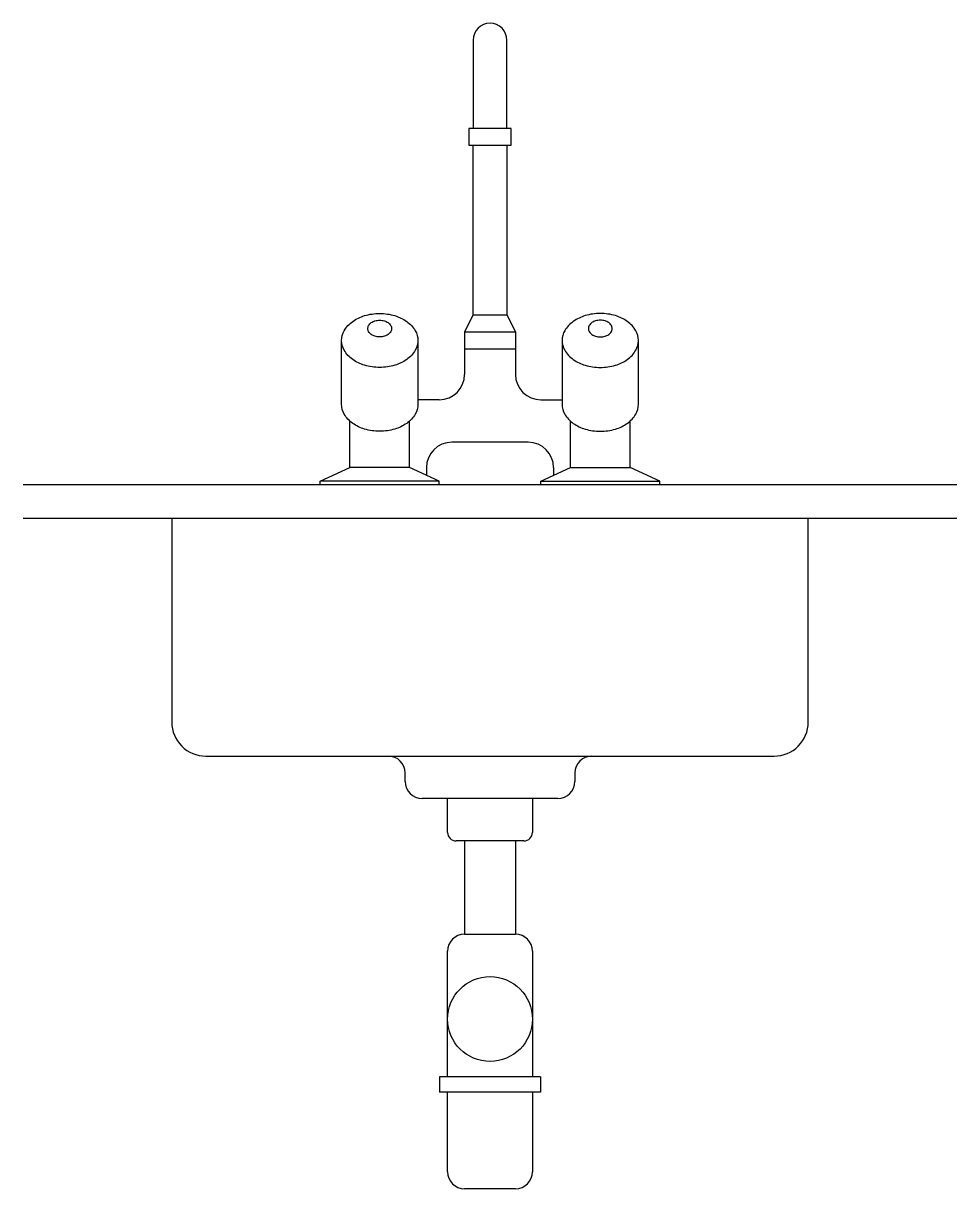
# Model space of a CAD drawing. Header units: millimetres. Extents: x -3062.764 to -3062.214, y 2883.446 to 2884.133.
import ezdxf

# ---------------------------------------------------------------- set-up
doc = ezdxf.new("R2010")
doc.units = ezdxf.units.MM
doc.header["$LTSCALE"] = 10
doc.layers.add('cozinha_pias', color=2, linetype='Continuous')

msp = doc.modelspace()

# ---------------------------------------------------------------- linework, layer by layer
at = {"layer": 'cozinha_pias', "color": 1}
for p, q in [((-3062.49924, 2883.96119), (-3062.49924, 2884.06119)), ((-3062.47924, 2884.06119), (-3062.47924, 2883.96119)), ((-3062.49924, 2883.96119), (-3062.50424, 2883.95119)), ((-3062.49924, 2883.96119), (-3062.47924, 2883.96119)), ((-3062.47924, 2883.96119), (-3062.47424, 2883.95119)), ((-3062.50424, 2883.95119), (-3062.50424, 2883.92619)), ((-3062.50424, 2883.95119), (-3062.47424, 2883.95119)), ((-3062.47424, 2883.95119), (-3062.47424, 2883.92619)), ((-3062.50424, 2883.94119), (-3062.47424, 2883.94119)), ((-3062.51924, 2883.91119), (-3062.53174, 2883.91119)), ((-3062.45924, 2883.91119), (-3062.44674, 2883.91119)), ((-3062.46674, 2883.88619), (-3062.51173, 2883.88619)), ((-3062.53674, 2883.87119), (-3062.57174, 2883.87119)), ((-3062.53674, 2883.87119), (-3062.53674, 2883.87119)), ((-3062.52674, 2883.87119), (-3062.52674, 2883.86661)), ((-3062.45174, 2883.87119), (-3062.45174, 2883.86661)), ((-3062.44174, 2883.87119), (-3062.40674, 2883.87119)), ((-3062.44174, 2883.87119), (-3062.44174, 2883.87119)), ((-3062.51924, 2883.86319), (-3062.58924, 2883.86319)), ((-3062.45924, 2883.86319), (-3062.38924, 2883.86319)), ((-3062.53924, 2883.68619), (-3062.53924, 2883.69119)), ((-3062.43924, 2883.69119), (-3062.43924, 2883.68619)), ((-3062.44924, 2883.67619), (-3062.52924, 2883.67619)), ((-3062.51424, 2883.65619), (-3062.51424, 2883.67619)), ((-3062.46424, 2883.67619), (-3062.46424, 2883.65619)), ((-3062.46924, 2883.65119), (-3062.50924, 2883.65119)), ((-3062.50424, 2883.65119), (-3062.50424, 2883.59619)), ((-3062.47424, 2883.65119), (-3062.47424, 2883.59619)), ((-3062.50424, 2883.59619), (-3062.47424, 2883.59619)), ((-3062.51424, 2883.51221), (-3062.51424, 2883.58619)), ((-3062.46424, 2883.58619), (-3062.46424, 2883.51221)), ((-3062.45955, 2883.51221), (-3062.51893, 2883.51221)), ((-3062.51893, 2883.51221), (-3062.51893, 2883.50299)), ((-3062.45955, 2883.51221), (-3062.45955, 2883.50299)), ((-3062.45955, 2883.50299), (-3062.51893, 2883.50299)), ((-3062.51424, 2883.45619), (-3062.51424, 2883.50299)), ((-3062.46424, 2883.50299), (-3062.46424, 2883.45619)), ((-3062.47424, 2883.44619), (-3062.50424, 2883.44619))]:
    msp.add_line(p, q, dxfattribs=at)
at = {"layer": 'cozinha_pias', "color": 2}
for p, q in [((-3062.76424, 2883.86119), (-3062.21424, 2883.86119)), ((-3062.21424, 2883.84119), (-3062.76424, 2883.84119))]:
    msp.add_line(p, q, dxfattribs=at)
at = {"layer": 'cozinha_pias', "color": 1}
for points in [[(-3062.47924, 2884.07119), (-3062.47924, 2884.12311, 1), (-3062.49924, 2884.12311), (-3062.49924, 2884.07119)], [(-3062.53174, 2883.94616), (-3062.53174, 2883.90856, -0.133256), (-3062.53331, 2883.90278, -0.106756), (-3062.53833, 2883.89731, -0.082828), (-3062.54533, 2883.89393, -0.071352), (-3062.55424, 2883.89265, -0.071352), (-3062.56316, 2883.89393, -0.082828), (-3062.57015, 2883.89731, -0.106756), (-3062.57517, 2883.90278, -0.133256), (-3062.57674, 2883.90856), (-3062.57674, 2883.94616)], [(-3062.44674, 2883.94616), (-3062.44674, 2883.90856, 0.133256), (-3062.44517, 2883.90278, 0.106756), (-3062.44015, 2883.89731, 0.082828), (-3062.43316, 2883.89393, 0.071352), (-3062.42424, 2883.89265, 0.071352), (-3062.41533, 2883.89393, 0.082828), (-3062.40833, 2883.89731, 0.106756), (-3062.40331, 2883.90278, 0.133256), (-3062.40174, 2883.90856), (-3062.40174, 2883.94616)]]:
    msp.add_lwpolyline(points, format="xyb", dxfattribs=at)
msp.add_lwpolyline([(-3062.50174, 2884.07119), (-3062.50174, 2884.06119), (-3062.47674, 2884.06119), (-3062.47674, 2884.07119)], close=True, dxfattribs=at)
for points in [[(-3062.57674, 2883.94616, -0.133256), (-3062.57517, 2883.95194, -0.106756), (-3062.57015, 2883.95741, -0.082828), (-3062.56316, 2883.96079, -0.071352), (-3062.55424, 2883.96207, -0.071352), (-3062.54533, 2883.96079, -0.082828), (-3062.53833, 2883.95741, -0.106756), (-3062.53331, 2883.95194, -0.133256), (-3062.53174, 2883.94616, -0.133256), (-3062.53331, 2883.94038, -0.106756), (-3062.53833, 2883.93491, -0.082828), (-3062.54533, 2883.93153, -0.071352), (-3062.55424, 2883.93025, -0.071352), (-3062.56316, 2883.93153, -0.082828), (-3062.57015, 2883.93491, -0.106756), (-3062.57517, 2883.94038, -0.133256)], [(-3062.40174, 2883.94616, 0.133256), (-3062.40331, 2883.95194, 0.106756), (-3062.40833, 2883.95741, 0.082828), (-3062.41533, 2883.96079, 0.071352), (-3062.42424, 2883.96207, 0.071352), (-3062.43316, 2883.96079, 0.082828), (-3062.44015, 2883.95741, 0.106756), (-3062.44517, 2883.95194, 0.133256), (-3062.44674, 2883.94616, 0.133256), (-3062.44517, 2883.94038, 0.106756), (-3062.44015, 2883.93491, 0.082828), (-3062.43316, 2883.93153, 0.071352), (-3062.42424, 2883.93025, 0.071352), (-3062.41533, 2883.93153, 0.082828), (-3062.40833, 2883.93491, 0.106756), (-3062.40331, 2883.94038, 0.133256)], [(-3062.54724, 2883.95316, -0.133256), (-3062.54773, 2883.95136, -0.106756), (-3062.54929, 2883.94966, -0.082828), (-3062.55147, 2883.94861, -0.071352), (-3062.55424, 2883.94821, -0.071352), (-3062.55702, 2883.94861, -0.082828), (-3062.55919, 2883.94966, -0.106756), (-3062.56075, 2883.95136, -0.133256), (-3062.56124, 2883.95316, -0.133256), (-3062.56075, 2883.95496, -0.106756), (-3062.55919, 2883.95666, -0.082828), (-3062.55702, 2883.95771, -0.071352), (-3062.55424, 2883.95811, -0.071352), (-3062.55147, 2883.95771, -0.082828), (-3062.54929, 2883.95666, -0.106756), (-3062.54773, 2883.95496, -0.133256)], [(-3062.43124, 2883.95316, 0.133256), (-3062.43075, 2883.95136, 0.106756), (-3062.42919, 2883.94966, 0.082828), (-3062.42702, 2883.94861, 0.071352), (-3062.42424, 2883.94821, 0.071352), (-3062.42147, 2883.94861, 0.082828), (-3062.41929, 2883.94966, 0.106756), (-3062.41773, 2883.95136, 0.133256), (-3062.41724, 2883.95316, 0.133256), (-3062.41773, 2883.95496, 0.106756), (-3062.41929, 2883.95666, 0.082828), (-3062.42147, 2883.95771, 0.071352), (-3062.42424, 2883.95811, 0.071352), (-3062.42702, 2883.95771, 0.082828), (-3062.42919, 2883.95666, 0.106756), (-3062.43075, 2883.95496, 0.133256)]]:
    msp.add_lwpolyline(points, format="xyb", close=True, dxfattribs=at)
for points in [[(-3062.58924, 2883.86119), (-3062.58924, 2883.86319), (-3062.57174, 2883.87119), (-3062.57174, 2883.89858)], [(-3062.51924, 2883.86119), (-3062.51924, 2883.86319), (-3062.53674, 2883.87119), (-3062.53674, 2883.89858)], [(-3062.45924, 2883.86119), (-3062.45924, 2883.86319), (-3062.44174, 2883.87119), (-3062.44174, 2883.89858)], [(-3062.38924, 2883.86119), (-3062.38924, 2883.86319), (-3062.40674, 2883.87119), (-3062.40674, 2883.89858)]]:
    msp.add_lwpolyline(points, dxfattribs=at)
at = {"layer": 'cozinha_pias'}
msp.add_lwpolyline([(-3062.67674, 2883.84119), (-3062.67674, 2883.72119, 0.414214), (-3062.65674, 2883.70119), (-3062.32174, 2883.70119, 0.414214), (-3062.30174, 2883.72119), (-3062.30174, 2883.84119)], format="xyb", dxfattribs=at)
at = {"layer": 'cozinha_pias', "color": 1}
msp.add_circle((-3062.48924, 2883.54619), 0.025, dxfattribs=at)
for centre, radius, start, end in [((-3062.51924, 2883.92619), 0.015, 270, 0), ((-3062.45924, 2883.92619), 0.015, 180, 270), ((-3062.51174, 2883.87119), 0.015, 90, 180), ((-3062.46674, 2883.87119), 0.015, 0, 90), ((-3062.54924, 2883.69119), 0.01, 0, 90), ((-3062.42924, 2883.69119), 0.01, 90, 180), ((-3062.52924, 2883.68619), 0.01, 180, 270), ((-3062.44924, 2883.68619), 0.01, 270, 0), ((-3062.50924, 2883.65619), 0.005, 180, 270), ((-3062.46924, 2883.65619), 0.005, 270, 0), ((-3062.50424, 2883.58619), 0.01, 90, 180), ((-3062.47424, 2883.58619), 0.01, 0, 90), ((-3062.50424, 2883.45619), 0.01, 180, 270), ((-3062.47424, 2883.45619), 0.01, 270, 0)]:
    msp.add_arc(centre, radius, start, end, dxfattribs=at)

doc.saveas('drawing.dxf')
